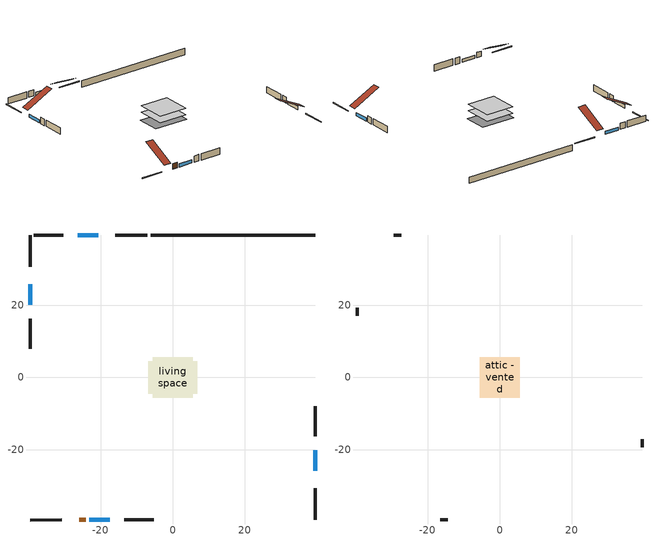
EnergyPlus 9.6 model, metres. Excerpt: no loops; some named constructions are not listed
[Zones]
living space
 floor adiabatic (AdiabaticFloorConstruction): -5.6,-5.6 -5.6,5.6 5.6,5.6 5.6,-5.6 z0.3
 floor foundation (Slab1 construction): -6.86,-4.57 -6.86,4.57 6.86,4.57 6.86,-4.57 z-2.13
 wall outside (RimJoistAreaBasement construction 1): -7.1,39.55 -15.91,39.55 z0.3:0.61
 wall outside (RimJoistAreaBasement construction 3): -39.55,-39.55 -30.74,-39.55 z0.3:0.61
 wall outside (RimJoistAreaBasement construction): -39.55,39.55 -39.55,30.74 z0.3:0.61
 wall outside (RimJoistAreaBasement construction 2): 39.55,-39.55 39.55,-30.74 z0.3:0.61
 wall outside (AdiabaticWallConstruction 1): -25.92,-39.55 -24.09,-39.55 z0.3:2.34
 wall outside (AdiabaticWallConstruction): 39.55,-25.92 39.55,-20.24 / -20.73,39.55 -26.41,39.55 / -23.16,-39.55 -17.48,-39.55 / -39.55,25.92 -39.55,20.24 z0.3:1.52
 wall outside (WallArea construction): -30.41,39.55 -38.62,39.55 / -13.48,-39.55 -5.27,-39.55 / -39.55,16.24 -39.55,8.03 / 39.55,-16.24 39.55,-8.03 z0.3:2.74
 wall foundation (FoundationWall1 construction): 39.55,39.55 -6.17,39.55 z-2.13:0.3
 window (WindowConstruction 2): 39.55,-25.92 39.55,-20.24 z0.3:1.52
 window (WindowConstruction): -20.73,39.55 -26.41,39.55 z0.3:1.52
 window (WindowConstruction 1): -23.16,-39.55 -17.48,-39.55 z0.3:1.52
 window (WindowConstruction 3): -39.55,25.92 -39.55,20.24 z0.3:1.52
 door (Door): -25.92,-39.55 -24.09,-39.55 z0.3:2.34
 ceiling adiabatic (AdiabaticFloorConstruction 1): 5.6,-5.6 5.6,5.6 -5.6,5.6 -5.6,-5.6 z0.3
attic - vented
 floor to living space (FrameFloor1 construction Reversed): -5.6,-5.6 -5.6,5.6 5.6,5.6 5.6,-5.6 z2.74
 wall outside (Wall2 construction): -27.34,39.55 -29.48,39.55 / -16.55,-39.55 -14.41,-39.55 / -39.55,19.31 -39.55,17.17 / 39.55,-19.31 39.55,-17.17 z0.3:2.74
 roof outside (Roof1 construction): -19.8,39.55,2.74 -19.8,28.96,8.04 -16.84,28.96,8.04 -16.84,39.55,2.74; -26.85,-39.55,2.74 -26.85,-28.96,8.04 -29.81,-28.96,8.04 -29.81,-39.55,2.74; -39.55,26.85,2.74 -28.96,26.85,8.04 -28.96,29.81,8.04 -39.55,29.81,2.74; 39.55,-26.85,2.74 28.96,-26.85,8.04 28.96,-29.81,8.04 39.55,-29.81,2.74
[Construction]
FrameFloor1 construction: ceiling loosefill ins, ceiling stud and cavity, gypsum board
[EnergyManagementSystem:Program]
component_loads_program: Set hr_walls = 0; Set hr_walls = hr_walls + s_conv_9 + s_ig_9 + s_sol_9 + s_lgt_9 + s_surf_9; Set hr_walls = hr_walls + s_conv_10 + s_ig_10 + s_sol_10 + s_lgt_10 + s_surf_10; Set hr_walls = hr_walls + s_conv_11 + s_ig_11 + s_sol_11 + s_lgt_11 + s_surf_11; Set hr_walls = hr_walls + s_conv_12 + s_ig_12 + s_sol_12 + s_lgt_12 + s_surf_12; Set hr_rim_joists = 0; Set hr_rim_joists = hr_rim_joists + s_conv_4 + s_ig_4 + s_sol_4 + s_lgt_4 + s_surf_4; Set hr_rim_joists = hr_rim_joists + s_conv_5 + s_ig_5 + s_sol_5 + s_lgt_5 + s_surf_5; Set hr_rim_joists = hr_rim_joists + s_conv_6 + s_ig_6 + s_sol_6 + s_lgt_6 + s_surf_6; Set hr_rim_joists = hr_rim_joists + s_conv_7 + s_ig_7 + s_sol_7 + s_lgt_7 + s_surf_7; Set hr_foundation_walls = 0; Set hr_foundation_walls = hr_foundation_walls + s_conv + s_ig + s_sol + s_lgt + s_surf; Set hr_floors = 0; Set hr_slabs = 0; Set hr_slabs = hr_slabs + s_conv_8 + s_ig_8 + s_sol_8 + s_lgt_8 + s_surf_8; Set hr_ceilings = 0; Set hr_ceilings = hr_ceilings + s_conv_1 + s_ig_1 + s_sol_1 + s_lgt_1 + s_surf_1; Set hr_roofs = 0; Set hr_windows = 0; Set hr_windows = hr_windows - ss_trans_in + ss_back_out * ZoneTimestep * 3600 + ss_sw_abs * ZoneTimestep * 3600 - ss_sol_abs + ss_trans_out * ZoneTimestep * 3600 + ss_conv_1 + ss_ig_1 + ss_surf_1; Set hr_windows = hr_windows - ss_trans_in_1 + ss_back_out_1 * ZoneTimestep * 3600 + ss_sw_abs_1 * ZoneTimestep * 3600 - ss_sol_abs_1 + ss_trans_out_1 * ZoneTimestep * 3600 + ss_conv_2 + ss_ig_2 + ss_surf_2; Set hr_windows = hr_windows - ss_trans_in_2 + ss_back_out_2 * ZoneTimestep * 3600 + ss_sw_abs_2 * ZoneTimestep * 3600 - ss_sol_abs_2 + ss_trans_out_2 * ZoneTimestep * 3600 + ss_conv_3 + ss_ig_3 + ss_surf_3; Set hr_windows = hr_windows - ss_trans_in_3 + ss_back_out_3 * ZoneTimestep * 3600 + ss_sw_abs_3 * ZoneTimestep * 3600 - ss_sol_abs_3 + ss_trans_out_3 * ZoneTimestep * 3600 + ss_conv_4 + ss_ig_4 + ss_surf_4; Set hr_doors = 0; Set hr_doors = hr_doors + ss_sol + ss_lgt + ss_conv + ss_ig + ss_surf; Set hr_skylights = 0; Set hr_internal_mass = 0; Set hr_internal_mass = hr_internal_mass + s_conv_2 + s_ig_2 + s_sol_2 + s_lgt_2 + s_surf_2; Set hr_internal_mass = hr_internal_mass + s_conv_3 + s_ig_3 + s_sol_3 + s_lgt_3 + s_surf_3; Set hr_internal_mass = hr_internal_mass + im_conv + im_ig + im_sol + im_lgt + im_surf; Set hr_internal_mass = hr_internal_mass + im_conv_1 + im_ig_1 + im_sol_1 + im_lgt_1 + im_surf_1; Set hr_internal_mass = hr_internal_mass + im_conv_2 + im_ig_2 + im_sol_2 + im_lgt_2 + im_surf_2; Set hr_internal_mass = hr_internal_mass + im_conv_3 + im_ig_3 + im_sol_3 + im_lgt_3 + im_surf_3; Set hr_intgains = 0; Set hr_intgains = hr_intgains - ig_ee_conv - ig_ee_rad; Set hr_intgains = hr_intgains - ig_ee_conv_1 - ig_ee_rad_1; Set hr_intgains = hr_intgains - ig_ee_conv_2 - ig_ee_rad_2; Set hr_intgains = hr_intgains - ig_ee_conv_3 - ig_ee_rad_3; Set hr_intgains = hr_intgains - ig_ee_conv_4 - ig_ee_rad_4; Set hr_intgains = hr_intgains - ig_ee_conv_5 - ig_ee_rad_5; Set hr_intgains = hr_intgains - ig_ee_conv_6 - ig_ee_rad_6; Set hr_intgains = hr_intgains - ig_ee_conv_7 - ig_ee_rad_7; Set hr_intgains = hr_intgains - ig_oe_conv - ig_oe_rad; Set hr_intgains = hr_intgains - ig_oe_conv_1 - ig_oe_rad_1; Set hr_intgains = hr_intgains - ig_oe_conv_2 - ig_oe_rad_2; Set hr_intgains = hr_intgains - ig_lgt_conv - ig_lgt_rad - ig_lgt_vis; Set hr_intgains = hr_intgains - ig_ppl_conv - ig_ppl_rad; Set hr_intgains = hr_intgains + dhw_loss * (1.0*(1-dhw_rtf) + 1.0*dhw_rtf); Set hr_infil = 0; Set hr_infil = hr_infil - infil_gain + infil_loss; Set hr_natvent = 0; Set hr_natvent = hr_natvent - natural_vent_gain + natural_vent_loss; Set hr_whf = 0; Set hr_whf = hr_whf - whole_house_fan_gain + whole_house_fan_loss; Set hr_mechvent = 0; Set hr_mechvent = hr_mechvent - mv_conv - mv_rad; Set hr_mechvent = hr_mechvent - mv_conv_1 - mv_rad_1; Set hr_mechvent = hr_mechvent - mv_conv_2 - mv_rad_2; Set hr_mechvent = hr_mechvent - mv_conv_3 - mv_rad_3; Set hr_ducts = 0; Set htg_mode = 0; Set clg_mode = 0; If (htg_load_liv > 0); Set htg_mode = 1; ElseIf (clg_load_liv > 0); Set clg_mode = 1; ElseIf (cool_season > 0); Set clg_mode = 1; Else; Set htg_mode = 1; EndIf; Set loads_htg_walls = hr_walls * htg_mode; Set loads_htg_rim_joists = hr_rim_joists * htg_mode; Set loads_htg_foundation_walls = hr_foundation_walls * htg_mode; Set loads_htg_floors = hr_floors * htg_mode; Set loads_htg_slabs = hr_slabs * htg_mode; Set loads_htg_ceilings = hr_ceilings * htg_mode; Set loads_htg_roofs = hr_roofs * htg_mode; Set loads_htg_windows = hr_windows * htg_mode; Set loads_htg_doors = hr_doors * htg_mode; Set loads_htg_skylights = hr_skylights * htg_mode; Set loads_htg_internal_mass = hr_internal_mass * htg_mode; Set loads_htg_intgains = hr_intgains * htg_mode; Set loads_htg_infil = hr_infil * htg_mode; Set loads_htg_mechvent = hr_mechvent * htg_mode; Set loads_htg_natvent = hr_natvent * htg_mode; Set loads_htg_whf = hr_whf * htg_mode; Set loads_htg_ducts = hr_ducts * htg_mode; Set loads_clg_walls = -hr_walls * clg_mode; Set loads_clg_rim_joists = -hr_rim_joists * clg_mode; Set loads_clg_foundation_walls = -hr_foundation_walls * clg_mode; Set loads_clg_floors = -hr_floors * clg_mode; Set loads_clg_slabs = -hr_slabs * clg_mode; Set loads_clg_ceilings = -hr_ceilings * clg_mode; Set loads_clg_roofs = -hr_roofs * clg_mode; Set loads_clg_windows = -hr_windows * clg_mode; Set loads_clg_doors = -hr_doors * clg_mode; Set loads_clg_skylights = -hr_skylights * clg_mode; Set loads_clg_internal_mass = -hr_internal_mass * clg_mode; Set loads_clg_intgains = -hr_intgains * clg_mode; Set loads_clg_infil = -hr_infil * clg_mode; Set loads_clg_mechvent = -hr_mechvent * clg_mode; Set loads_clg_natvent = -hr_natvent * clg_mode; Set loads_clg_whf = -hr_whf * clg_mode; Set loads_clg_ducts = -hr_ducts * clg_mode
[EnergyManagementSystem:ProgramCallingManager]
natural_vent_program calling manager: BeginTimestepBeforePredictor; natural_vent_program
total_loads_program calling manager: EndOfZoneTimestepAfterZoneReporting; total_loads_program
water heater EC_adj ProgramManager: EndOfSystemTimestepBeforeHVACReporting; water_heater_EC_adj
[EnergyManagementSystem:OutputVariable]
Name | EMS Variable | Type of Data in Variable | Update Frequency | EMS Program or Subroutine | Units
central ac and furnace supply fan clg disaggregate | central_ac_and_furnace_supply_fan_clg | Summed | SystemTimestep | central_ac_and_furnace_supply_fan_disaggregate_program | J
central ac and furnace supply fan htg primary disaggregate | central_ac_and_furnace_supply_fan_primary_htg | Summed | SystemTimestep | central_ac_and_furnace_supply_fan_disaggregate_program_1 | J
water heater EC adjustment outvar | water_heater_EC_adjustment_energy_consumption | Summed | SystemTimestep | water_heater_EC_adj | J
loads_htg_tot_peakload_outvar; loads_htg_tot_annual_outvar; loads_htg_tot_timeseries_outvar | loads_htg_tot | Summed | ZoneTimestep | total_loads_program | J
loads_clg_tot_peakload_outvar; loads_clg_tot_annual_outvar; loads_clg_tot_timeseries_outvar | loads_clg_tot | Summed | ZoneTimestep | total_loads_program | J
loads_htg_roofs_annual_outvar; loads_htg_roofs_timeseries_outvar | loads_htg_roofs | Summed | ZoneTimestep | component_loads_program | J
loads_htg_ceilings_annual_outvar; loads_htg_ceilings_timeseries_outvar | loads_htg_ceilings | Summed | ZoneTimestep | component_loads_program | J
loads_htg_walls_annual_outvar; loads_htg_walls_timeseries_outvar | loads_htg_walls | Summed | ZoneTimestep | component_loads_program | J
loads_htg_rim_joists_annual_outvar; loads_htg_rim_joists_timeseries_outvar | loads_htg_rim_joists | Summed | ZoneTimestep | component_loads_program | J
loads_htg_foundation_walls_annual_outvar; loads_htg_foundation_walls_timeseries_outvar | loads_htg_foundation_walls | Summed | ZoneTimestep | component_loads_program | J
loads_htg_doors_annual_outvar; loads_htg_doors_timeseries_outvar | loads_htg_doors | Summed | ZoneTimestep | component_loads_program | J
loads_htg_windows_annual_outvar; loads_htg_windows_timeseries_outvar | loads_htg_windows | Summed | ZoneTimestep | component_loads_program | J
loads_htg_skylights_annual_outvar; loads_htg_skylights_timeseries_outvar | loads_htg_skylights | Summed | ZoneTimestep | component_loads_program | J
loads_htg_floors_annual_outvar; loads_htg_floors_timeseries_outvar | loads_htg_floors | Summed | ZoneTimestep | component_loads_program | J
loads_htg_slabs_annual_outvar; loads_htg_slabs_timeseries_outvar | loads_htg_slabs | Summed | ZoneTimestep | component_loads_program | J
loads_htg_internal_mass_annual_outvar; loads_htg_internal_mass_timeseries_outvar | loads_htg_internal_mass | Summed | ZoneTimestep | component_loads_program | J
loads_htg_infil_annual_outvar; loads_htg_infil_timeseries_outvar | loads_htg_infil | Summed | ZoneTimestep | component_loads_program | J
loads_htg_natvent_annual_outvar; loads_htg_natvent_timeseries_outvar | loads_htg_natvent | Summed | ZoneTimestep | component_loads_program | J
loads_htg_mechvent_annual_outvar; loads_htg_mechvent_timeseries_outvar | loads_htg_mechvent | Summed | ZoneTimestep | component_loads_program | J
loads_htg_whf_annual_outvar; loads_htg_whf_timeseries_outvar | loads_htg_whf | Summed | ZoneTimestep | component_loads_program | J
loads_htg_ducts_annual_outvar; loads_htg_ducts_timeseries_outvar | loads_htg_ducts | Summed | ZoneTimestep | component_loads_program | J
loads_htg_intgains_annual_outvar; loads_htg_intgains_timeseries_outvar | loads_htg_intgains | Summed | ZoneTimestep | component_loads_program | J
loads_clg_roofs_annual_outvar; loads_clg_roofs_timeseries_outvar | loads_clg_roofs | Summed | ZoneTimestep | component_loads_program | J
loads_clg_ceilings_annual_outvar; loads_clg_ceilings_timeseries_outvar | loads_clg_ceilings | Summed | ZoneTimestep | component_loads_program | J
loads_clg_walls_annual_outvar; loads_clg_walls_timeseries_outvar | loads_clg_walls | Summed | ZoneTimestep | component_loads_program | J
loads_clg_rim_joists_annual_outvar; loads_clg_rim_joists_timeseries_outvar | loads_clg_rim_joists | Summed | ZoneTimestep | component_loads_program | J
loads_clg_foundation_walls_annual_outvar; loads_clg_foundation_walls_timeseries_outvar | loads_clg_foundation_walls | Summed | ZoneTimestep | component_loads_program | J
loads_clg_doors_annual_outvar; loads_clg_doors_timeseries_outvar | loads_clg_doors | Summed | ZoneTimestep | component_loads_program | J
loads_clg_windows_annual_outvar; loads_clg_windows_timeseries_outvar | loads_clg_windows | Summed | ZoneTimestep | component_loads_program | J
loads_clg_skylights_annual_outvar; loads_clg_skylights_timeseries_outvar | loads_clg_skylights | Summed | ZoneTimestep | component_loads_program | J
loads_clg_floors_annual_outvar; loads_clg_floors_timeseries_outvar | loads_clg_floors | Summed | ZoneTimestep | component_loads_program | J
loads_clg_slabs_annual_outvar; loads_clg_slabs_timeseries_outvar | loads_clg_slabs | Summed | ZoneTimestep | component_loads_program | J
loads_clg_internal_mass_annual_outvar; loads_clg_internal_mass_timeseries_outvar | loads_clg_internal_mass | Summed | ZoneTimestep | component_loads_program | J
loads_clg_infil_annual_outvar; loads_clg_infil_timeseries_outvar | loads_clg_infil | Summed | ZoneTimestep | component_loads_program | J
loads_clg_natvent_annual_outvar; loads_clg_natvent_timeseries_outvar | loads_clg_natvent | Summed | ZoneTimestep | component_loads_program | J
loads_clg_mechvent_annual_outvar; loads_clg_mechvent_timeseries_outvar | loads_clg_mechvent | Summed | ZoneTimestep | component_loads_program | J
loads_clg_whf_annual_outvar; loads_clg_whf_timeseries_outvar | loads_clg_whf | Summed | ZoneTimestep | component_loads_program | J
loads_clg_ducts_annual_outvar; loads_clg_ducts_timeseries_outvar | loads_clg_ducts | Summed | ZoneTimestep | component_loads_program | J
loads_clg_intgains_annual_outvar; loads_clg_intgains_timeseries_outvar | loads_clg_intgains | Summed | ZoneTimestep | component_loads_program | J
infil_flow_act_timeseries_outvar | infil_flow_act | Averaged | ZoneTimestep | infil_program | m^3/s
Qfan_timeseries_outvar | Qfan | Averaged | ZoneTimestep | infil_program | m^3/s
natural_vent_flow_act_timeseries_outvar | natural_vent_flow_act | Averaged | ZoneTimestep | natural_vent_program | m^3/s
whole_house_fan_flow_act_timeseries_outvar | whole_house_fan_flow_act | Averaged | ZoneTimestep | natural_vent_program | m^3/s
[Schedule:Day:Interval]
occupants schedule allday1: No, 07:00, 1, 08:00, 0.868852, 09:00, 0.409836, 16:00, 0.245902, 17:00, 0.295082, 18:00, 0.540984, 21:00, 0.885246, 24:00, 1
Schedule Day 5; Schedule Day 14; Schedule Day 7; Schedule Day 10; Schedule Day 9; Schedule Day 12; Schedule Day 13; cooling season schedule allday1; cooling season schedule allday11; Schedule Day 15; Schedule Day 16; Schedule Day 3; Schedule Day 4: No, 24:00, 0
lighting schedule allday1: No, 01:00, 0.123751, 02:00, 0.0742506, 04:00, 0.0495004, 05:00, 0.0550333, 06:00, 0.151005, 07:00, 0.354518, 08:00, 0.448634, 09:00, 0.476771, 10:00, 0.490088, 11:00, 0.476763, 12:00, 0.458301, 13:00, 0.444976, 14:00, 0.441055, 15:00, 0.447927, 16:00, 0.48986, 17:00, 0.601585, 18:00, 0.797807, 19:00, 0.978646, 20:00, 0.990805, 21:00, 0.822578, 22:00, 0.620621, 23:00, 0.536431, 24:00, 0.249225
lighting schedule allday2: No, 01:00, 0.123751, 02:00, 0.0742506, 04:00, 0.0495004, 05:00, 0.0547503, 06:00, 0.149594, 07:00, 0.351204, 08:00, 0.44444, 09:00, 0.470027, 10:00, 0.480931, 11:00, 0.467731, 12:00, 0.449442, 13:00, 0.436241, 14:00, 0.432357, 15:00, 0.435458, 16:00, 0.457541, 17:00, 0.526174, 18:00, 0.674382, 19:00, 0.867815, 20:00, 0.979613, 21:00, 0.912905, 22:00, 0.727145, 23:00, 0.638088, 24:00, 0.249225
lighting schedule allday3: No, 01:00, 0.123751, 02:00, 0.0742506, 04:00, 0.0495004, 05:00, 0.0539769, 06:00, 0.145737, 07:00, 0.342151, 08:00, 0.432984, 09:00, 0.451822, 10:00, 0.456356, 11:00, 0.443495, 12:00, 0.425678, 13:00, 0.412817, 14:00, 0.409033, 15:00, 0.410444, 16:00, 0.422423, 17:00, 0.463778, 18:00, 0.567207, 19:00, 0.736351, 20:00, 0.89541, 21:00, 0.928337, 22:00, 0.807462, 23:00, 0.499769, 24:00, 0.249225
lighting schedule allday4: No, 01:00, 0.123751, 02:00, 0.0742506, 04:00, 0.0495004, 05:00, 0.0529206, 06:00, 0.14047, 07:00, 0.329784, 08:00, 0.417334, 09:00, 0.427474, 10:00, 0.423826, 11:00, 0.411431, 12:00, 0.394257, 13:00, 0.381861, 14:00, 0.378214, 15:00, 0.377995, 16:00, 0.379305, 17:00, 0.386076, 18:00, 0.412203, 19:00, 0.483741, 20:00, 0.618803, 21:00, 0.782651, 22:00, 0.880006, 23:00, 0.59731, 24:00, 0.249225
lighting schedule allday5: No, 01:00, 0.123751, 02:00, 0.0742506, 04:00, 0.0495004, 05:00, 0.0518642, 06:00, 0.135202, 07:00, 0.317417, 08:00, 0.401684, 09:00, 0.403727, 10:00, 0.392499, 11:00, 0.380568, 12:00, 0.364039, 13:00, 0.352108, 14:00, 0.348597, 15:00, 0.348344, 16:00, 0.349185, 17:00, 0.353494, 18:00, 0.37052, 19:00, 0.419884, 20:00, 0.522801, 21:00, 0.670504, 22:00, 0.799058, 23:00, 0.582332, 24:00, 0.249225
lighting schedule allday6: No, 01:00, 0.123751, 02:00, 0.0742506, 04:00, 0.0495004, 05:00, 0.0510908, 06:00, 0.131346, 07:00, 0.308364, 08:00, 0.390227, 09:00, 0.386724, 10:00, 0.370329, 11:00, 0.358738, 12:00, 0.34268, 13:00, 0.33109, 14:00, 0.327679, 15:00, 0.327431, 16:00, 0.328169, 17:00, 0.3317, 18:00, 0.345176, 19:00, 0.384002, 20:00, 0.467137, 21:00, 0.595227, 22:00, 0.726082, 23:00, 0.557461, 24:00, 0.249225
lighting schedule allday7: No, 01:00, 0.123751, 02:00, 0.0742506, 04:00, 0.0495004, 05:00, 0.0508078, 06:00, 0.129935, 07:00, 0.30505, 08:00, 0.386033, 09:00, 0.380581, 10:00, 0.362375, 11:00, 0.350909, 12:00, 0.335023, 13:00, 0.323557, 14:00, 0.320183, 15:00, 0.319942, 16:00, 0.320696, 17:00, 0.324296, 18:00, 0.337983, 19:00, 0.377272, 20:00, 0.461059, 21:00, 0.589559, 22:00, 0.71999, 23:00, 0.553959, 24:00, 0.249225
lighting schedule allday8: No, 01:00, 0.123751, 02:00, 0.0742506, 04:00, 0.0495004, 05:00, 0.0510908, 06:00, 0.131346, 07:00, 0.308364, 08:00, 0.390227, 09:00, 0.386724, 10:00, 0.370329, 11:00, 0.358738, 12:00, 0.34268, 13:00, 0.33109, 14:00, 0.327679, 15:00, 0.327463, 16:00, 0.328508, 17:00, 0.333671, 18:00, 0.353343, 19:00, 0.408235, 20:00, 0.517996, 21:00, 0.667796, 22:00, 0.788015, 23:00, 0.571055, 24:00, 0.249225
lighting schedule allday9: No, 01:00, 0.123751, 02:00, 0.0742506, 04:00, 0.0495004, 05:00, 0.0518642, 06:00, 0.135202, 07:00, 0.317417, 08:00, 0.401684, 09:00, 0.403727, 10:00, 0.392499, 11:00, 0.380568, 12:00, 0.364039, 13:00, 0.352108, 14:00, 0.348597, 15:00, 0.34858, 16:00, 0.351275, 17:00, 0.363405, 18:00, 0.404274, 19:00, 0.501103, 20:00, 0.656115, 21:00, 0.806081, 22:00, 0.850995, 23:00, 0.561051, 24:00, 0.249225
lighting schedule allday10: No, 01:00, 0.123751, 02:00, 0.0742506, 04:00, 0.0495004, 05:00, 0.0529206, 06:00, 0.14047, 07:00, 0.329784, 08:00, 0.417334, 09:00, 0.427474, 10:00, 0.423826, 11:00, 0.411431, 12:00, 0.394257, 13:00, 0.381861, 14:00, 0.378214, 15:00, 0.378919, 16:00, 0.386741, 17:00, 0.41682, 18:00, 0.500557, 19:00, 0.655466, 20:00, 0.829225, 21:00, 0.905334, 22:00, 0.820928, 23:00, 0.509707, 24:00, 0.249225
lighting schedule allday11: No, 01:00, 0.123751, 02:00, 0.0742506, 04:00, 0.0495004, 05:00, 0.0539769, 06:00, 0.145737, 07:00, 0.342151, 08:00, 0.432984, 09:00, 0.451822, 10:00, 0.456356, 11:00, 0.443495, 12:00, 0.425678, 13:00, 0.412817, 14:00, 0.409033, 15:00, 0.421324, 16:00, 0.481818, 17:00, 0.61218, 18:00, 0.804217, 19:00, 0.945912, 20:00, 0.918658, 21:00, 0.747013, 22:00, 0.56552, 23:00, 0.493046, 24:00, 0.249225
lighting schedule allday12: No, 01:00, 0.123751, 02:00, 0.0742506, 04:00, 0.0495004, 05:00, 0.0547503, 06:00, 0.149594, 07:00, 0.351204, 08:00, 0.44444, 09:00, 0.470027, 10:00, 0.480931, 11:00, 0.467731, 12:00, 0.449442, 13:00, 0.436241, 14:00, 0.432357, 15:00, 0.445561, 16:00, 0.513103, 17:00, 0.660674, 18:00, 0.869445, 19:00, 1, 20:00, 0.932675, 21:00, 0.731582, 22:00, 0.553643, 23:00, 0.488328, 24:00, 0.249225
clothes dryer allday1: No, 01:00, 0.123457, 02:00, 0.0740741, 03:00, 0.0493827, 04:00, 0.0246914, 05:00, 0.0493827, 06:00, 0.0740741, 07:00, 0.197531, 08:00, 0.395062, 09:00, 0.592593, 10:00, 0.839506, 11:00, 0.962963, 12:00, 1, 13:00, 0.91358, 14:00, 0.82716, 15:00, 0.703704, 16:00, 0.753086, 17:00, 0.679012, 18:00, 0.666667, 20:00, 0.62963, 21:00, 0.641975, 22:00, 0.666667, 23:00, 0.54321, 24:00, 0.296296
cooking range allday1; cooking range allday12: No, 02:00, 0.0466667, 04:00, 0.0266667, 05:00, 0.0466667, 06:00, 0.0733333, 07:00, 0.166667, 08:00, 0.28, 09:00, 0.306667, 10:00, 0.32, 11:00, 0.28, 12:00, 0.333333, 13:00, 0.38, 14:00, 0.306667, 15:00, 0.38, 16:00, 0.293333, 17:00, 0.613333, 18:00, 1, 19:00, 0.78, 20:00, 0.4, 21:00, 0.233333, 22:00, 0.166667, 23:00, 0.106667, 24:00, 0.0733333
cooking range allday3; cooking range allday5: No, 02:00, 0.0421574, 04:00, 0.0240899, 05:00, 0.0421574, 06:00, 0.0662473, 07:00, 0.150562, 08:00, 0.252944, 09:00, 0.277034, 10:00, 0.289079, 11:00, 0.252944, 12:00, 0.301124, 13:00, 0.343282, 14:00, 0.277034, 15:00, 0.343282, 16:00, 0.264989, 17:00, 0.554069, 18:00, 0.903373, 19:00, 0.704631, 20:00, 0.361349, 21:00, 0.210787, 22:00, 0.150562, 23:00, 0.0963598, 24:00, 0.0662473
cooking range allday4: No, 02:00, 0.0419872, 04:00, 0.0239927, 05:00, 0.0419872, 06:00, 0.0659799, 07:00, 0.149954, 08:00, 0.251923, 09:00, 0.275916, 10:00, 0.287912, 11:00, 0.251923, 12:00, 0.299909, 13:00, 0.341896, 14:00, 0.275916, 15:00, 0.341896, 16:00, 0.26392, 17:00, 0.551832, 18:00, 0.899727, 19:00, 0.701787, 20:00, 0.359891, 21:00, 0.209936, 22:00, 0.149954, 23:00, 0.0959708, 24:00, 0.0659799
cooking range allday6; cooking range allday9: No, 02:00, 0.0378608, 04:00, 0.0216348, 05:00, 0.0378608, 06:00, 0.0594956, 07:00, 0.135217, 08:00, 0.227165, 09:00, 0.2488, 10:00, 0.259617, 11:00, 0.227165, 12:00, 0.270435, 13:00, 0.308295, 14:00, 0.2488, 15:00, 0.308295, 16:00, 0.237982, 17:00, 0.4976, 18:00, 0.811304, 19:00, 0.632817, 20:00, 0.324521, 21:00, 0.189304, 22:00, 0.135217, 23:00, 0.086539, 24:00, 0.0594956
cooking range allday7: No, 02:00, 0.0381161, 04:00, 0.0217806, 05:00, 0.0381161, 06:00, 0.0598967, 07:00, 0.136129, 08:00, 0.228696, 09:00, 0.250477, 10:00, 0.261367, 11:00, 0.228696, 12:00, 0.272258, 13:00, 0.310374, 14:00, 0.250477, 15:00, 0.310374, 16:00, 0.239587, 17:00, 0.500954, 18:00, 0.816773, 19:00, 0.637083, 20:00, 0.326709, 21:00, 0.19058, 22:00, 0.136129, 23:00, 0.0871225, 24:00, 0.0598967
cooking range allday10: No, 02:00, 0.0461562, 04:00, 0.026375, 05:00, 0.0461562, 06:00, 0.0725311, 07:00, 0.164844, 08:00, 0.276937, 09:00, 0.303312, 10:00, 0.3165, 11:00, 0.276937, 12:00, 0.329687, 13:00, 0.375843, 14:00, 0.303312, 15:00, 0.375843, 16:00, 0.290125, 17:00, 0.606624, 18:00, 0.989061, 19:00, 0.771468, 20:00, 0.395624, 21:00, 0.230781, 22:00, 0.164844, 23:00, 0.1055, 24:00, 0.0725311
fridge allday1; fridge allday12: No, 01:00, 0.610949, 02:00, 0.595675, 03:00, 0.580401, 04:00, 0.565128, 06:00, 0.549854, 07:00, 0.580401, 08:00, 0.610949, 10:00, 0.626223, 12:00, 0.610949, 15:00, 0.641496, 16:00, 0.626223, 17:00, 0.672044, 18:00, 0.733139, 19:00, 0.763686, 20:00, 0.733139, 21:00, 0.717865, 22:00, 0.702591, 23:00, 0.672044, 24:00, 0.626223
fridge allday2: No, 01:00, 0.609489, 02:00, 0.594252, 03:00, 0.579015, 04:00, 0.563777, 06:00, 0.54854, 07:00, 0.579015, 08:00, 0.609489, 10:00, 0.624726, 12:00, 0.609489, 15:00, 0.639964, 16:00, 0.624726, 17:00, 0.670438, 18:00, 0.731387, 19:00, 0.761861, 20:00, 0.731387, 21:00, 0.71615, 22:00, 0.700912, 23:00, 0.670438, 24:00, 0.624726
fridge allday3: No, 01:00, 0.791241, 02:00, 0.77146, 03:00, 0.751679, 04:00, 0.731898, 06:00, 0.712117, 07:00, 0.751679, 08:00, 0.791241, 10:00, 0.811022, 12:00, 0.791241, 15:00, 0.830803, 16:00, 0.811022, 17:00, 0.870365, 18:00, 0.949489, 19:00, 0.989051, 20:00, 0.949489, 21:00, 0.929708, 22:00, 0.909927, 23:00, 0.870365, 24:00, 0.811022
fridge allday6: No, 01:00, 0.8, 02:00, 0.78, 03:00, 0.76, 04:00, 0.74, 06:00, 0.72, 07:00, 0.76, 08:00, 0.8, 10:00, 0.82, 12:00, 0.8, 15:00, 0.84, 16:00, 0.82, 17:00, 0.88, 18:00, 0.96, 19:00, 1, 20:00, 0.96, 21:00, 0.94, 22:00, 0.92, 23:00, 0.88, 24:00, 0.82
fridge allday10: No, 01:00, 0.679562, 02:00, 0.662573, 03:00, 0.645584, 04:00, 0.628595, 06:00, 0.611606, 07:00, 0.645584, 08:00, 0.679562, 10:00, 0.696551, 12:00, 0.679562, 15:00, 0.71354, 16:00, 0.696551, 17:00, 0.747518, 18:00, 0.815474, 19:00, 0.849453, 20:00, 0.815474, 21:00, 0.798485, 22:00, 0.781496, 23:00, 0.747518, 24:00, 0.696551
fridge allday11: No, 01:00, 0.675182, 02:00, 0.658303, 03:00, 0.641423, 04:00, 0.624544, 06:00, 0.607664, 07:00, 0.641423, 08:00, 0.675182, 10:00, 0.692062, 12:00, 0.675182, 15:00, 0.708942, 16:00, 0.692062, 17:00, 0.742701, 18:00, 0.810219, 19:00, 0.843978, 20:00, 0.810219, 21:00, 0.793339, 22:00, 0.77646, 23:00, 0.742701, 24:00, 0.692062
misc plug loads schedule allday1; misc plug loads schedule allday12: No, 01:00, 0.655649, 02:00, 0.618183, 03:00, 0.599451, 04:00, 0.580718, 05:00, 0.599451, 06:00, 0.618183, 07:00, 0.693115, 08:00, 0.786779, 11:00, 0.805512, 12:00, 0.824245, 14:00, 0.842977, 15:00, 0.824245, 16:00, 0.86171, 17:00, 0.899176, 18:00, 0.974107, 19:00, 0.99284, 20:00, 0.936642, 21:00, 0.880443, 22:00, 0.842977, 23:00, 0.749313, 24:00, 0.674382
misc plug loads schedule allday2: No, 01:00, 0.660377, 02:00, 0.622642, 03:00, 0.603774, 04:00, 0.584906, 05:00, 0.603774, 06:00, 0.622642, 07:00, 0.698113, 08:00, 0.792453, 11:00, 0.811321, 12:00, 0.830189, 14:00, 0.849057, 15:00, 0.830189, 16:00, 0.867925, 17:00, 0.90566, 18:00, 0.981132, 19:00, 1, 20:00, 0.943396, 21:00, 0.886792, 22:00, 0.849057, 23:00, 0.754717, 24:00, 0.679245
misc plug loads schedule allday3; misc plug loads schedule allday5: No, 01:00, 0.521682, 02:00, 0.491872, 03:00, 0.476967, 04:00, 0.462062, 05:00, 0.476967, 06:00, 0.491872, 07:00, 0.551493, 08:00, 0.626019, 11:00, 0.640924, 12:00, 0.655829, 14:00, 0.670734, 15:00, 0.655829, 16:00, 0.68564, 17:00, 0.71545, 18:00, 0.775071, 19:00, 0.789976, 20:00, 0.745261, 21:00, 0.700545, 22:00, 0.670734, 23:00, 0.596208, 24:00, 0.536588
misc plug loads schedule allday4: No, 01:00, 0.519581, 02:00, 0.489891, 03:00, 0.475045, 04:00, 0.4602, 05:00, 0.475045, 06:00, 0.489891, 07:00, 0.549271, 08:00, 0.623497, 11:00, 0.638342, 12:00, 0.653187, 14:00, 0.668033, 15:00, 0.653187, 16:00, 0.682878, 17:00, 0.712568, 18:00, 0.771949, 19:00, 0.786794, 20:00, 0.742258, 21:00, 0.697723, 22:00, 0.668033, 23:00, 0.593807, 24:00, 0.534426
misc plug loads schedule allday6; misc plug loads schedule allday9: No, 01:00, 0.434473, 02:00, 0.409646, 03:00, 0.397232, 04:00, 0.384819, 05:00, 0.397232, 06:00, 0.409646, 07:00, 0.4593, 08:00, 0.521367, 11:00, 0.533781, 12:00, 0.546194, 14:00, 0.558608, 15:00, 0.546194, 16:00, 0.571021, 17:00, 0.595848, 18:00, 0.645502, 19:00, 0.657916, 20:00, 0.620675, 21:00, 0.583435, 22:00, 0.558608, 23:00, 0.49654, 24:00, 0.446886
misc plug loads schedule allday7: No, 01:00, 0.43132, 02:00, 0.406674, 03:00, 0.39435, 04:00, 0.382027, 05:00, 0.39435, 06:00, 0.406674, 07:00, 0.455967, 08:00, 0.517585, 11:00, 0.529908, 12:00, 0.542231, 14:00, 0.554555, 15:00, 0.542231, 16:00, 0.566878, 17:00, 0.591525, 18:00, 0.640819, 19:00, 0.653142, 20:00, 0.616172, 21:00, 0.579202, 22:00, 0.554555, 23:00, 0.492938, 24:00, 0.443644
misc plug loads schedule allday10: No, 01:00, 0.520106, 02:00, 0.490386, 03:00, 0.475526, 04:00, 0.460666, 05:00, 0.475526, 06:00, 0.490386, 07:00, 0.549827, 08:00, 0.624128, 11:00, 0.638988, 12:00, 0.653848, 14:00, 0.668708, 15:00, 0.653848, 16:00, 0.683568, 17:00, 0.713289, 18:00, 0.772729, 19:00, 0.787589, 20:00, 0.743009, 21:00, 0.698428, 22:00, 0.668708, 23:00, 0.594407, 24:00, 0.534966
misc plug loads schedule allday11: No, 01:00, 0.51853, 02:00, 0.4889, 03:00, 0.474085, 04:00, 0.45927, 05:00, 0.474085, 06:00, 0.4889, 07:00, 0.54816, 08:00, 0.622236, 11:00, 0.637051, 12:00, 0.651867, 14:00, 0.666682, 15:00, 0.651867, 16:00, 0.681497, 17:00, 0.711127, 18:00, 0.770388, 19:00, 0.785203, 20:00, 0.740757, 21:00, 0.696312, 22:00, 0.666682, 23:00, 0.592606, 24:00, 0.533345
misc tv schedule weekday1; misc tv schedule weekday12: No, 01:00, 0.101928, 02:00, 0.0495868, 03:00, 0.0247934, 04:00, 0.0192837, 05:00, 0.030303, 06:00, 0.0495868, 07:00, 0.0798898, 08:00, 0.110193, 09:00, 0.134986, 10:00, 0.15978, 11:00, 0.179063, 12:00, 0.198347, 13:00, 0.209366, 14:00, 0.236915, 15:00, 0.250689, 16:00, 0.280992, 17:00, 0.349862, 18:00, 0.429752, 19:00, 0.578512, 20:00, 0.809917, 21:00, 1, 22:00, 0.947658, 23:00, 0.573003, 24:00, 0.247934
misc tv schedule weekend1; misc tv schedule weekend12: No, 01:00, 0.0936057, 02:00, 0.0468029, 03:00, 0.0255288, 04:00, 0.0170192, 05:00, 0.0234014, 06:00, 0.0297836, 07:00, 0.0510577, 08:00, 0.0914783, 09:00, 0.151046, 10:00, 0.199976, 11:00, 0.238269, 12:00, 0.261671, 13:00, 0.280817, 14:00, 0.331875, 15:00, 0.378678, 16:00, 0.416971, 17:00, 0.438245, 18:00, 0.453137, 19:00, 0.533978, 20:00, 0.702043, 21:00, 0.825432, 22:00, 0.76161, 23:00, 0.480793, 24:00, 0.219123
misc tv schedule weekday2: No, 01:00, 0.101211, 02:00, 0.0492379, 03:00, 0.0246189, 04:00, 0.0191481, 05:00, 0.0300898, 06:00, 0.0492379, 07:00, 0.0793277, 08:00, 0.109418, 09:00, 0.134036, 10:00, 0.158655, 11:00, 0.177803, 12:00, 0.196952, 13:00, 0.207893, 14:00, 0.235248, 15:00, 0.248925, 16:00, 0.279015, 17:00, 0.347401, 18:00, 0.426728, 19:00, 0.574442, 20:00, 0.804219, 21:00, 0.992964, 22:00, 0.940991, 23:00, 0.568971, 24:00, 0.246189
misc tv schedule weekend2: No, 01:00, 0.0929471, 02:00, 0.0464736, 03:00, 0.0253492, 04:00, 0.0168995, 05:00, 0.0232368, 06:00, 0.0295741, 07:00, 0.0506984, 08:00, 0.0908347, 09:00, 0.149983, 10:00, 0.198569, 11:00, 0.236593, 12:00, 0.259829, 13:00, 0.278841, 14:00, 0.32954, 15:00, 0.376013, 16:00, 0.414037, 17:00, 0.435162, 18:00, 0.449949, 19:00, 0.530221, 20:00, 0.697103, 21:00, 0.819625, 22:00, 0.756252, 23:00, 0.47741, 24:00, 0.217581
misc tv schedule weekday3; misc tv schedule weekday5: No, 01:00, 0.0861505, 02:00, 0.0419111, 03:00, 0.0209555, 04:00, 0.0162988, 05:00, 0.0256123, 06:00, 0.0419111, 07:00, 0.0675234, 08:00, 0.0931357, 09:00, 0.114091, 10:00, 0.135047, 11:00, 0.151346, 12:00, 0.167644, 13:00, 0.176958, 14:00, 0.200242, 15:00, 0.211884, 16:00, 0.237496, 17:00, 0.295706, 18:00, 0.363229, 19:00, 0.488963, 20:00, 0.684548, 21:00, 0.845207, 22:00, 0.800967, 23:00, 0.484306, 24:00, 0.209555
misc tv schedule weekend3; misc tv schedule weekend5: No, 01:00, 0.0791162, 02:00, 0.0395581, 03:00, 0.0215771, 04:00, 0.0143848, 05:00, 0.019779, 06:00, 0.0251733, 07:00, 0.0431543, 08:00, 0.0773181, 09:00, 0.127665, 10:00, 0.169021, 11:00, 0.201387, 12:00, 0.221166, 13:00, 0.237349, 14:00, 0.280503, 15:00, 0.320061, 16:00, 0.352427, 17:00, 0.370408, 18:00, 0.382994, 19:00, 0.451322, 20:00, 0.593371, 21:00, 0.697661, 22:00, 0.643718, 23:00, 0.40637, 24:00, 0.185204
misc tv schedule weekend4: No, 01:00, 0.0797748, 02:00, 0.0398874, 03:00, 0.0217568, 04:00, 0.0145045, 05:00, 0.0199437, 06:00, 0.0253829, 07:00, 0.0435135, 08:00, 0.0779617, 09:00, 0.128728, 10:00, 0.170428, 11:00, 0.203063, 12:00, 0.223007, 13:00, 0.239324, 14:00, 0.282838, 15:00, 0.322725, 16:00, 0.355361, 17:00, 0.373491, 18:00, 0.386183, 19:00, 0.455079, 20:00, 0.598311, 21:00, 0.703469, 22:00, 0.649077, 23:00, 0.409752, 24:00, 0.186746
misc tv schedule weekday4: No, 01:00, 0.0868677, 02:00, 0.04226, 03:00, 0.02113, 04:00, 0.0164344, 05:00, 0.0258255, 06:00, 0.04226, 07:00, 0.0680855, 08:00, 0.093911, 09:00, 0.115041, 10:00, 0.136171, 11:00, 0.152605, 12:00, 0.16904, 13:00, 0.178431, 14:00, 0.201909, 15:00, 0.213648, 16:00, 0.239473, 17:00, 0.298168, 18:00, 0.366253, 19:00, 0.493033, 20:00, 0.690246, 21:00, 0.852243, 22:00, 0.807635, 23:00, 0.488337, 24:00, 0.2113
misc tv schedule weekday6; misc tv schedule weekday9: No, 01:00, 0.0890192, 02:00, 0.0433067, 03:00, 0.0216533, 04:00, 0.0168415, 05:00, 0.0264652, 06:00, 0.0433067, 07:00, 0.0697718, 08:00, 0.096237, 09:00, 0.11789, 10:00, 0.139544, 11:00, 0.156385, 12:00, 0.173227, 13:00, 0.18285, 14:00, 0.20691, 15:00, 0.218939, 16:00, 0.245404, 17:00, 0.305553, 18:00, 0.375324, 19:00, 0.505244, 20:00, 0.707342, 21:00, 0.873351, 22:00, 0.827638, 23:00, 0.500432, 24:00, 0.216533
misc tv schedule weekend6; misc tv schedule weekend9: No, 01:00, 0.0817507, 02:00, 0.0408753, 03:00, 0.0222956, 04:00, 0.0148638, 05:00, 0.0204377, 06:00, 0.0260116, 07:00, 0.0445913, 08:00, 0.0798927, 09:00, 0.131916, 10:00, 0.174649, 11:00, 0.208093, 12:00, 0.22853, 13:00, 0.245252, 14:00, 0.289843, 15:00, 0.330719, 16:00, 0.364162, 17:00, 0.382742, 18:00, 0.395748, 19:00, 0.46635, 20:00, 0.61313, 21:00, 0.720892, 22:00, 0.665153, 23:00, 0.419901, 24:00, 0.191371
misc tv schedule weekend7: No, 01:00, 0.0819976, 02:00, 0.0409988, 03:00, 0.022363, 04:00, 0.0149087, 05:00, 0.0204994, 06:00, 0.0260902, 07:00, 0.044726, 08:00, 0.0801341, 09:00, 0.132314, 10:00, 0.175177, 11:00, 0.208721, 12:00, 0.229221, 13:00, 0.245993, 14:00, 0.290719, 15:00, 0.331718, 16:00, 0.365262, 17:00, 0.383898, 18:00, 0.396943, 19:00, 0.467759, 20:00, 0.614982, 21:00, 0.72307, 22:00, 0.667163, 23:00, 0.42117, 24:00, 0.191949
misc tv schedule weekday7: No, 01:00, 0.0892882, 02:00, 0.0434375, 03:00, 0.0217187, 04:00, 0.0168924, 05:00, 0.0265451, 06:00, 0.0434375, 07:00, 0.0699826, 08:00, 0.0965278, 09:00, 0.118247, 10:00, 0.139965, 11:00, 0.156858, 12:00, 0.17375, 13:00, 0.183403, 14:00, 0.207535, 15:00, 0.219601, 16:00, 0.246146, 17:00, 0.306476, 18:00, 0.376458, 19:00, 0.506771, 20:00, 0.709479, 21:00, 0.875989, 22:00, 0.830139, 23:00, 0.501944, 24:00, 0.217187
misc tv schedule weekday8: No, 01:00, 0.0860609, 02:00, 0.0418675, 03:00, 0.0209337, 04:00, 0.0162818, 05:00, 0.0255857, 06:00, 0.0418675, 07:00, 0.0674531, 08:00, 0.0930388, 09:00, 0.113973, 10:00, 0.134906, 11:00, 0.151188, 12:00, 0.16747, 13:00, 0.176774, 14:00, 0.200033, 15:00, 0.211663, 16:00, 0.237249, 17:00, 0.295398, 18:00, 0.362851, 19:00, 0.488454, 20:00, 0.683835, 21:00, 0.844327, 22:00, 0.800134, 23:00, 0.483802, 24:00, 0.209337
misc tv schedule weekend8: No, 01:00, 0.0790339, 02:00, 0.0395169, 03:00, 0.0215547, 04:00, 0.0143698, 05:00, 0.0197585, 06:00, 0.0251471, 07:00, 0.0431094, 08:00, 0.0772376, 09:00, 0.127532, 10:00, 0.168845, 11:00, 0.201177, 12:00, 0.220936, 13:00, 0.237102, 14:00, 0.280211, 15:00, 0.319728, 16:00, 0.35206, 17:00, 0.370022, 18:00, 0.382596, 19:00, 0.450852, 20:00, 0.592754, 21:00, 0.696935, 22:00, 0.643048, 23:00, 0.405947, 24:00, 0.185011
misc tv schedule weekday10: No, 01:00, 0.0777237, 02:00, 0.0378116, 03:00, 0.0189058, 04:00, 0.0147045, 05:00, 0.0231071, 06:00, 0.0378116, 07:00, 0.0609186, 08:00, 0.0840257, 09:00, 0.102931, 10:00, 0.121837, 11:00, 0.136542, 12:00, 0.151246, 13:00, 0.159649, 14:00, 0.180655, 15:00, 0.191158, 16:00, 0.214265, 17:00, 0.266782, 18:00, 0.3277, 19:00, 0.441135, 20:00, 0.617589, 21:00, 0.762533, 22:00, 0.722621, 23:00, 0.436933, 24:00, 0.189058
misc tv schedule weekend10: No, 01:00, 0.0713775, 02:00, 0.0356887, 03:00, 0.0194666, 04:00, 0.0129777, 05:00, 0.0178444, 06:00, 0.022711, 07:00, 0.0389332, 08:00, 0.0697552, 09:00, 0.115177, 10:00, 0.152488, 11:00, 0.181688, 12:00, 0.199532, 13:00, 0.214132, 14:00, 0.253066, 15:00, 0.288754, 16:00, 0.317954, 17:00, 0.334176, 18:00, 0.345532, 19:00, 0.407176, 20:00, 0.535331, 21:00, 0.629419, 22:00, 0.580753, 23:00, 0.366621, 24:00, 0.167088
misc tv schedule weekday11: No, 01:00, 0.0770962, 02:00, 0.0375063, 03:00, 0.0187531, 04:00, 0.0145858, 05:00, 0.0229205, 06:00, 0.0375063, 07:00, 0.0604268, 08:00, 0.0833473, 09:00, 0.1021, 10:00, 0.120854, 11:00, 0.135439, 12:00, 0.150025, 13:00, 0.15836, 14:00, 0.179197, 15:00, 0.189615, 16:00, 0.212536, 17:00, 0.264628, 18:00, 0.325054, 19:00, 0.437573, 20:00, 0.612602, 21:00, 0.756376, 22:00, 0.716786, 23:00, 0.433406, 24:00, 0.187531
misc tv schedule weekend11: No, 01:00, 0.0708012, 02:00, 0.0354006, 03:00, 0.0193094, 04:00, 0.0128729, 05:00, 0.0177003, 06:00, 0.0225276, 07:00, 0.0386188, 08:00, 0.0691921, 09:00, 0.114247, 10:00, 0.151257, 11:00, 0.180221, 12:00, 0.197921, 13:00, 0.212404, 14:00, 0.251022, 15:00, 0.286423, 16:00, 0.315387, 17:00, 0.331478, 18:00, 0.342742, 19:00, 0.403889, 20:00, 0.531009, 21:00, 0.624338, 22:00, 0.576064, 23:00, 0.363661, 24:00, 0.165739
cooling season schedule allday5; natural vent avail schedule day: No, 24:00, 1
exterior lighting schedule weekday1; exterior lighting schedule weekday12: No, 05:00, 0.434959, 06:00, 0.349858, 07:00, 0.330947, 08:00, 0.321491, 09:00, 0.312035, 10:00, 0.264757, 11:00, 0.208024, 12:00, 0.141834, 13:00, 0.113467, 15:00, 0.104012, 16:00, 0.113467, 17:00, 0.179657, 18:00, 0.349858, 19:00, 0.463325, 20:00, 0.614615, 21:00, 0.860461, 22:00, 0.99284, 23:00, 0.860461, 24:00, 0.595704
exterior lighting schedule weekday10: No, 05:00, 0.345039, 06:00, 0.277532, 07:00, 0.26253, 08:00, 0.255029, 09:00, 0.247528, 10:00, 0.210024, 11:00, 0.165019, 12:00, 0.112513, 13:00, 0.0900102, 15:00, 0.0825094, 16:00, 0.0900102, 17:00, 0.142516, 18:00, 0.277532, 19:00, 0.367542, 20:00, 0.487555, 21:00, 0.682578, 22:00, 0.787589, 23:00, 0.682578, 24:00, 0.472554
exterior lighting schedule weekday11: No, 05:00, 0.343994, 06:00, 0.276691, 07:00, 0.261734, 08:00, 0.254256, 09:00, 0.246778, 10:00, 0.209387, 11:00, 0.164519, 12:00, 0.112172, 13:00, 0.0897375, 15:00, 0.0822593, 16:00, 0.0897375, 17:00, 0.142084, 18:00, 0.276691, 19:00, 0.366428, 20:00, 0.486078, 21:00, 0.680509, 22:00, 0.785203, 23:00, 0.680509, 24:00, 0.471122
exterior lighting schedule weekday2: No, 05:00, 0.438095, 06:00, 0.352381, 07:00, 0.333333, 08:00, 0.32381, 09:00, 0.314286, 10:00, 0.266667, 11:00, 0.209524, 12:00, 0.142857, 13:00, 0.114286, 15:00, 0.104762, 16:00, 0.114286, 17:00, 0.180952, 18:00, 0.352381, 19:00, 0.466667, 20:00, 0.619048, 21:00, 0.866667, 22:00, 1, 23:00, 0.866667, 24:00, 0.6
exterior lighting schedule weekday3; exterior lighting schedule weekday5: No, 05:00, 0.346085, 06:00, 0.278373, 07:00, 0.263325, 08:00, 0.255802, 09:00, 0.248278, 10:00, 0.21066, 11:00, 0.165519, 12:00, 0.112854, 13:00, 0.090283, 15:00, 0.0827594, 16:00, 0.090283, 17:00, 0.142948, 18:00, 0.278373, 19:00, 0.368656, 20:00, 0.489033, 21:00, 0.684646, 22:00, 0.789976, 23:00, 0.684646, 24:00, 0.473986
exterior lighting schedule weekday4: No, 05:00, 0.344691, 06:00, 0.277251, 07:00, 0.262265, 08:00, 0.254771, 09:00, 0.247278, 10:00, 0.209812, 11:00, 0.164852, 12:00, 0.112399, 13:00, 0.0899193, 15:00, 0.082426, 16:00, 0.0899193, 17:00, 0.142372, 18:00, 0.277251, 19:00, 0.367171, 20:00, 0.487063, 21:00, 0.681888, 22:00, 0.786794, 23:00, 0.681888, 24:00, 0.472076
exterior lighting schedule weekday6; exterior lighting schedule weekday9: No, 05:00, 0.28823, 06:00, 0.231837, 07:00, 0.219305, 08:00, 0.213039, 09:00, 0.206773, 10:00, 0.175444, 11:00, 0.137849, 12:00, 0.093988, 13:00, 0.0751904, 15:00, 0.0689245, 16:00, 0.0751904, 17:00, 0.119051, 18:00, 0.231837, 19:00, 0.307027, 20:00, 0.407281, 21:00, 0.570194, 22:00, 0.657916, 23:00, 0.570194, 24:00, 0.394749
exterior lighting schedule weekday7: No, 05:00, 0.286139, 06:00, 0.230155, 07:00, 0.217714, 08:00, 0.211494, 09:00, 0.205273, 10:00, 0.174171, 11:00, 0.136849, 12:00, 0.0933061, 13:00, 0.0746448, 15:00, 0.0684244, 16:00, 0.0746448, 17:00, 0.118188, 18:00, 0.230155, 19:00, 0.3048, 20:00, 0.404326, 21:00, 0.566057, 22:00, 0.653142, 23:00, 0.566057, 24:00, 0.391885
exterior lighting schedule weekend1; exterior lighting schedule weekend12: No, 02:00, 0.434959, 04:00, 0.425503, 05:00, 0.434959, 06:00, 0.425503, 07:00, 0.416047, 08:00, 0.38768, 09:00, 0.340402, 10:00, 0.283669, 11:00, 0.226935, 12:00, 0.15129, 13:00, 0.113467, 15:00, 0.104012, 16:00, 0.113467, 17:00, 0.179657, 18:00, 0.359314, 19:00, 0.45387, 20:00, 0.567337, 21:00, 0.784816, 22:00, 0.926651, 23:00, 0.803728, 24:00, 0.557882
exterior lighting schedule weekend10: No, 02:00, 0.345039, 04:00, 0.337538, 05:00, 0.345039, 06:00, 0.337538, 07:00, 0.330038, 08:00, 0.307535, 09:00, 0.270031, 10:00, 0.225026, 11:00, 0.18002, 12:00, 0.120014, 13:00, 0.0900102, 15:00, 0.0825094, 16:00, 0.0900102, 17:00, 0.142516, 18:00, 0.285032, 19:00, 0.360041, 20:00, 0.450051, 21:00, 0.622571, 22:00, 0.735084, 23:00, 0.637572, 24:00, 0.44255
exterior lighting schedule weekend11: No, 02:00, 0.343994, 04:00, 0.336516, 05:00, 0.343994, 06:00, 0.336516, 07:00, 0.329037, 08:00, 0.306603, 09:00, 0.269212, 10:00, 0.224344, 11:00, 0.179475, 12:00, 0.11965, 13:00, 0.0897375, 15:00, 0.0822593, 16:00, 0.0897375, 17:00, 0.142084, 18:00, 0.284169, 19:00, 0.35895, 20:00, 0.448687, 21:00, 0.620684, 22:00, 0.732856, 23:00, 0.63564, 24:00, 0.441209
exterior lighting schedule weekend2: No, 02:00, 0.438095, 04:00, 0.428571, 05:00, 0.438095, 06:00, 0.428571, 07:00, 0.419048, 08:00, 0.390476, 09:00, 0.342857, 10:00, 0.285714, 11:00, 0.228571, 12:00, 0.152381, 13:00, 0.114286, 15:00, 0.104762, 16:00, 0.114286, 17:00, 0.180952, 18:00, 0.361905, 19:00, 0.457143, 20:00, 0.571429, 21:00, 0.790476, 22:00, 0.933333, 23:00, 0.809524, 24:00, 0.561905
exterior lighting schedule weekend3; exterior lighting schedule weekend5: No, 02:00, 0.346085, 04:00, 0.338561, 05:00, 0.346085, 06:00, 0.338561, 07:00, 0.331038, 08:00, 0.308467, 09:00, 0.270849, 10:00, 0.225707, 11:00, 0.180566, 12:00, 0.120377, 13:00, 0.090283, 15:00, 0.0827594, 16:00, 0.090283, 17:00, 0.142948, 18:00, 0.285896, 19:00, 0.361132, 20:00, 0.451415, 21:00, 0.624457, 22:00, 0.737311, 23:00, 0.639504, 24:00, 0.443891
exterior lighting schedule weekend4: No, 02:00, 0.344691, 04:00, 0.337197, 05:00, 0.344691, 06:00, 0.337197, 07:00, 0.329704, 08:00, 0.307224, 09:00, 0.269758, 10:00, 0.224798, 11:00, 0.179839, 12:00, 0.119892, 13:00, 0.0899193, 15:00, 0.082426, 16:00, 0.0899193, 17:00, 0.142372, 18:00, 0.284744, 19:00, 0.359677, 20:00, 0.449597, 21:00, 0.621942, 22:00, 0.734341, 23:00, 0.636928, 24:00, 0.442103
exterior lighting schedule weekend6; exterior lighting schedule weekend9: No, 02:00, 0.28823, 04:00, 0.281964, 05:00, 0.28823, 06:00, 0.281964, 07:00, 0.275698, 08:00, 0.2569, 09:00, 0.225571, 10:00, 0.187976, 11:00, 0.150381, 12:00, 0.100254, 13:00, 0.0751904, 15:00, 0.0689245, 16:00, 0.0751904, 17:00, 0.119051, 18:00, 0.238103, 19:00, 0.300761, 20:00, 0.375952, 21:00, 0.520067, 22:00, 0.614055, 23:00, 0.532598, 24:00, 0.369686
exterior lighting schedule weekend7: No, 02:00, 0.286139, 04:00, 0.279918, 05:00, 0.286139, 06:00, 0.279918, 07:00, 0.273698, 08:00, 0.255037, 09:00, 0.223935, 10:00, 0.186612, 11:00, 0.14929, 12:00, 0.0995265, 13:00, 0.0746448, 15:00, 0.0684244, 16:00, 0.0746448, 17:00, 0.118188, 18:00, 0.236375, 19:00, 0.298579, 20:00, 0.373224, 21:00, 0.516294, 22:00, 0.6096, 23:00, 0.528734, 24:00, 0.367004
trans schedule winter=0.85 summer=0.7 allday1; trans schedule winter=0.85 summer=0.7 allday11: No, 24:00, 0.85
trans schedule winter=0.85 summer=0.7 allday5: No, 24:00, 0.7
[Schedule:Week:Daily]
lighting schedule Week Rule - Jun3-Jun30: lighting schedule allday6, lighting schedule allday6, lighting schedule allday6, lighting schedule allday6, lighting schedule allday6, lighting schedule allday6, lighting schedule allday6, Schedule Day 14, Schedule Day 14, Schedule Day 14, Schedule Day 14, Schedule Day 14
lighting schedule Week Rule - Jul1-Jul28: lighting schedule allday7, lighting schedule allday7, lighting schedule allday7, lighting schedule allday7, lighting schedule allday7, lighting schedule allday7, lighting schedule allday7, Schedule Day 14, Schedule Day 14, Schedule Day 14, Schedule Day 14, Schedule Day 14
lighting schedule Week Rule - Jul29-Aug4: lighting schedule allday7, lighting schedule allday7, lighting schedule allday7, lighting schedule allday8, lighting schedule allday8, lighting schedule allday8, lighting schedule allday8, Schedule Day 14, Schedule Day 14, Schedule Day 14, Schedule Day 14, Schedule Day 14
lighting schedule Week Rule - Aug5-Aug25: lighting schedule allday8, lighting schedule allday8, lighting schedule allday8, lighting schedule allday8, lighting schedule allday8, lighting schedule allday8, lighting schedule allday8, Schedule Day 14, Schedule Day 14, Schedule Day 14, Schedule Day 14, Schedule Day 14
lighting schedule Week Rule - Aug26-Sep1: lighting schedule allday8, lighting schedule allday8, lighting schedule allday8, lighting schedule allday8, lighting schedule allday8, lighting schedule allday8, lighting schedule allday9, Schedule Day 14, Schedule Day 14, Schedule Day 14, Schedule Day 14, Schedule Day 14
lighting schedule Week Rule - Sep2-Sep29: lighting schedule allday9, lighting schedule allday9, lighting schedule allday9, lighting schedule allday9, lighting schedule allday9, lighting schedule allday9, lighting schedule allday9, Schedule Day 14, Schedule Day 14, Schedule Day 14, Schedule Day 14, Schedule Day 14
lighting schedule Week Rule - Sep30-Oct6: lighting schedule allday9, lighting schedule allday10, lighting schedule allday10, lighting schedule allday10, lighting schedule allday10, lighting schedule allday10, lighting schedule allday10, Schedule Day 14, Schedule Day 14, Schedule Day 14, Schedule Day 14, Schedule Day 14
lighting schedule Week Rule - Oct7-Oct27: lighting schedule allday10, lighting schedule allday10, lighting schedule allday10, lighting schedule allday10, lighting schedule allday10, lighting schedule allday10, lighting schedule allday10, Schedule Day 14, Schedule Day 14, Schedule Day 14, Schedule Day 14, Schedule Day 14
lighting schedule Week Rule - Oct28-Nov3: lighting schedule allday10, lighting schedule allday10, lighting schedule allday10, lighting schedule allday10, lighting schedule allday11, lighting schedule allday11, lighting schedule allday11, Schedule Day 14, Schedule Day 14, Schedule Day 14, Schedule Day 14, Schedule Day 14
lighting schedule Week Rule - Nov4-Nov24: lighting schedule allday11, lighting schedule allday11, lighting schedule allday11, lighting schedule allday11, lighting schedule allday11, lighting schedule allday11, lighting schedule allday11, Schedule Day 14, Schedule Day 14, Schedule Day 14, Schedule Day 14, Schedule Day 14
lighting schedule Week Rule - Nov25-Dec1: lighting schedule allday11, lighting schedule allday11, lighting schedule allday11, lighting schedule allday11, lighting schedule allday11, lighting schedule allday11, lighting schedule allday12, Schedule Day 14, Schedule Day 14, Schedule Day 14, Schedule Day 14, Schedule Day 14
lighting schedule Week Rule - Dec2-Dec31: lighting schedule allday12, lighting schedule allday12, lighting schedule allday12, lighting schedule allday12, lighting schedule allday12, lighting schedule allday12, lighting schedule allday12, Schedule Day 14, Schedule Day 14, Schedule Day 14, Schedule Day 14, Schedule Day 14
clothes dryer Week Rule - Jan1-Dec31: clothes dryer allday1, clothes dryer allday1, clothes dryer allday1, clothes dryer allday1, clothes dryer allday1, clothes dryer allday1, clothes dryer allday1, Schedule Day 7, Schedule Day 7, Schedule Day 7, Schedule Day 7, Schedule Day 7
cooking range Week Rule - Jan1-Feb24: cooking range allday1, cooking range allday1, cooking range allday1, cooking range allday1, cooking range allday1, cooking range allday1, cooking range allday1, Schedule Day 10, Schedule Day 10, Schedule Day 10, Schedule Day 10, Schedule Day 10
cooking range Week Rule - Feb25-Mar3: cooking range allday1, cooking range allday1, cooking range allday1, cooking range allday1, cooking range allday3, cooking range allday3, cooking range allday3, Schedule Day 10, Schedule Day 10, Schedule Day 10, Schedule Day 10, Schedule Day 10
cooking range Week Rule - Mar4-Mar31: cooking range allday3, cooking range allday3, cooking range allday3, cooking range allday3, cooking range allday3, cooking range allday3, cooking range allday3, Schedule Day 10, Schedule Day 10, Schedule Day 10, Schedule Day 10, Schedule Day 10
cooking range Week Rule - Apr1-Apr28: cooking range allday4, cooking range allday4, cooking range allday4, cooking range allday4, cooking range allday4, cooking range allday4, cooking range allday4, Schedule Day 10, Schedule Day 10, Schedule Day 10, Schedule Day 10, Schedule Day 10
cooking range Week Rule - Apr29-May5: cooking range allday4, cooking range allday4, cooking range allday5, cooking range allday5, cooking range allday5, cooking range allday5, cooking range allday5, Schedule Day 10, Schedule Day 10, Schedule Day 10, Schedule Day 10, Schedule Day 10
cooking range Week Rule - May6-May26: cooking range allday5, cooking range allday5, cooking range allday5, cooking range allday5, cooking range allday5, cooking range allday5, cooking range allday5, Schedule Day 10, Schedule Day 10, Schedule Day 10, Schedule Day 10, Schedule Day 10
cooking range Week Rule - May27-Jun2: cooking range allday5, cooking range allday5, cooking range allday5, cooking range allday5, cooking range allday5, cooking range allday6, cooking range allday6, Schedule Day 10, Schedule Day 10, Schedule Day 10, Schedule Day 10, Schedule Day 10
cooking range Week Rule - Jun3-Jun30: cooking range allday6, cooking range allday6, cooking range allday6, cooking range allday6, cooking range allday6, cooking range allday6, cooking range allday6, Schedule Day 10, Schedule Day 10, Schedule Day 10, Schedule Day 10, Schedule Day 10
cooking range Week Rule - Jul1-Aug25: cooking range allday7, cooking range allday7, cooking range allday7, cooking range allday7, cooking range allday7, cooking range allday7, cooking range allday7, Schedule Day 10, Schedule Day 10, Schedule Day 10, Schedule Day 10, Schedule Day 10
cooking range Week Rule - Aug26-Sep1: cooking range allday7, cooking range allday7, cooking range allday7, cooking range allday7, cooking range allday7, cooking range allday7, cooking range allday9, Schedule Day 10, Schedule Day 10, Schedule Day 10, Schedule Day 10, Schedule Day 10
cooking range Week Rule - Sep2-Sep29: cooking range allday9, cooking range allday9, cooking range allday9, cooking range allday9, cooking range allday9, cooking range allday9, cooking range allday9, Schedule Day 10, Schedule Day 10, Schedule Day 10, Schedule Day 10, Schedule Day 10
cooking range Week Rule - Sep30-Oct6: cooking range allday9, cooking range allday10, cooking range allday10, cooking range allday10, cooking range allday10, cooking range allday10, cooking range allday10, Schedule Day 10, Schedule Day 10, Schedule Day 10, Schedule Day 10, Schedule Day 10
cooking range Week Rule - Oct7-Nov24: cooking range allday10, cooking range allday10, cooking range allday10, cooking range allday10, cooking range allday10, cooking range allday10, cooking range allday10, Schedule Day 10, Schedule Day 10, Schedule Day 10, Schedule Day 10, Schedule Day 10
cooking range Week Rule - Nov25-Dec1: cooking range allday10, cooking range allday10, cooking range allday10, cooking range allday10, cooking range allday10, cooking range allday10, cooking range allday12, Schedule Day 10, Schedule Day 10, Schedule Day 10, Schedule Day 10, Schedule Day 10
cooking range Week Rule - Dec2-Dec31: cooking range allday12, cooking range allday12, cooking range allday12, cooking range allday12, cooking range allday12, cooking range allday12, cooking range allday12, Schedule Day 10, Schedule Day 10, Schedule Day 10, Schedule Day 10, Schedule Day 10
fridge Week Rule - Jan1-Jan27: fridge allday1, fridge allday1, fridge allday1, fridge allday1, fridge allday1, fridge allday1, fridge allday1, Schedule Day 9, Schedule Day 9, Schedule Day 9, Schedule Day 9, Schedule Day 9
fridge Week Rule - Jan28-Feb3: fridge allday1, fridge allday1, fridge allday1, fridge allday1, fridge allday2, fridge allday2, fridge allday2, Schedule Day 9, Schedule Day 9, Schedule Day 9, Schedule Day 9, Schedule Day 9
fridge Week Rule - Feb4-Feb24: fridge allday2, fridge allday2, fridge allday2, fridge allday2, fridge allday2, fridge allday2, fridge allday2, Schedule Day 9, Schedule Day 9, Schedule Day 9, Schedule Day 9, Schedule Day 9
fridge Week Rule - Feb25-Mar3: fridge allday2, fridge allday2, fridge allday2, fridge allday2, fridge allday3, fridge allday3, fridge allday3, Schedule Day 9, Schedule Day 9, Schedule Day 9, Schedule Day 9, Schedule Day 9
fridge Week Rule - Mar4-May26: fridge allday3, fridge allday3, fridge allday3, fridge allday3, fridge allday3, fridge allday3, fridge allday3, Schedule Day 9, Schedule Day 9, Schedule Day 9, Schedule Day 9, Schedule Day 9
fridge Week Rule - May27-Jun2: fridge allday3, fridge allday3, fridge allday3, fridge allday3, fridge allday3, fridge allday6, fridge allday6, Schedule Day 9, Schedule Day 9, Schedule Day 9, Schedule Day 9, Schedule Day 9
fridge Week Rule - Jun3-Sep29: fridge allday6, fridge allday6, fridge allday6, fridge allday6, fridge allday6, fridge allday6, fridge allday6, Schedule Day 9, Schedule Day 9, Schedule Day 9, Schedule Day 9, Schedule Day 9
fridge Week Rule - Sep30-Oct6: fridge allday6, fridge allday10, fridge allday10, fridge allday10, fridge allday10, fridge allday10, fridge allday10, Schedule Day 9, Schedule Day 9, Schedule Day 9, Schedule Day 9, Schedule Day 9
fridge Week Rule - Oct7-Oct27: fridge allday10, fridge allday10, fridge allday10, fridge allday10, fridge allday10, fridge allday10, fridge allday10, Schedule Day 9, Schedule Day 9, Schedule Day 9, Schedule Day 9, Schedule Day 9
fridge Week Rule - Oct28-Nov3: fridge allday10, fridge allday10, fridge allday10, fridge allday10, fridge allday11, fridge allday11, fridge allday11, Schedule Day 9, Schedule Day 9, Schedule Day 9, Schedule Day 9, Schedule Day 9
fridge Week Rule - Nov4-Nov24: fridge allday11, fridge allday11, fridge allday11, fridge allday11, fridge allday11, fridge allday11, fridge allday11, Schedule Day 9, Schedule Day 9, Schedule Day 9, Schedule Day 9, Schedule Day 9
